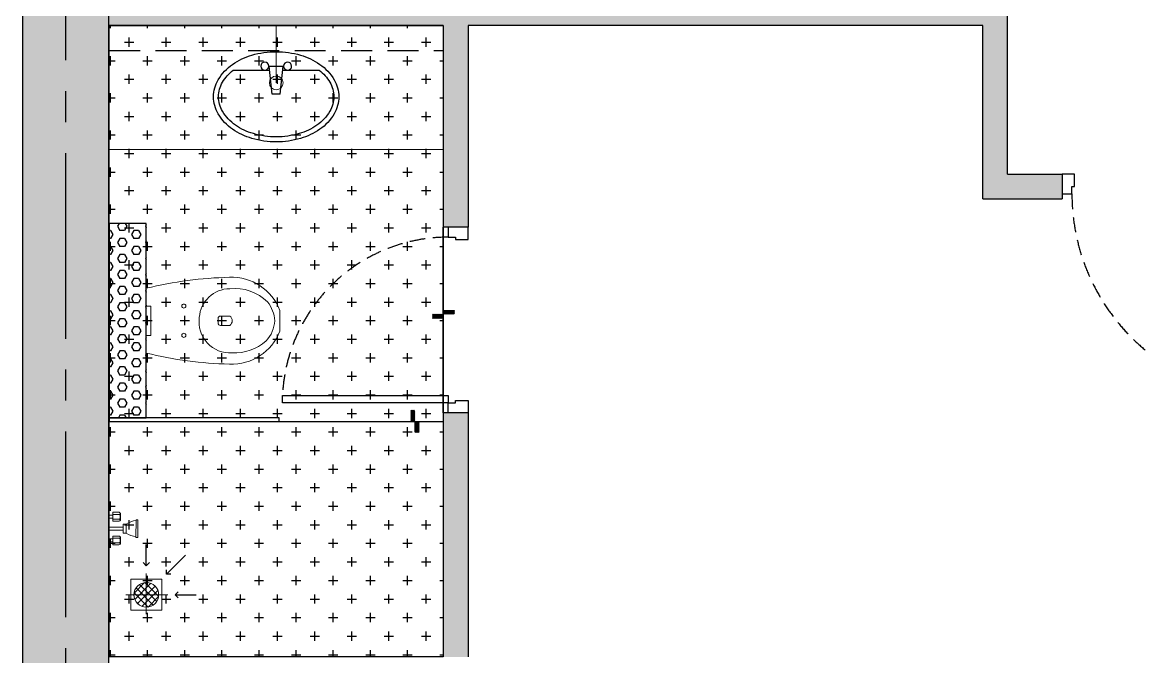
# Model space of a CAD drawing. Header units: millimetres. Extents: x 1066295 to 1300022, y -5734212 to -5454663.
# Drawn here: x 1183087 to 1187601, y -5719796 to -5717233 of the extents above; entities that cross this region are included whole.
import ezdxf

# ---------------------------------------------------------------- set-up
doc = ezdxf.new("R2010")
doc.units = ezdxf.units.MM
doc.header["$LTSCALE"] = 1000
doc.header["$MEASUREMENT"] = 0
for name, pattern in [('AUDIT_D_120904163729-0', [0]), ('T9_KEY PLAN(TYPICAL FLOOR)$0$3BHK-A$0$( Hidden )', [0.375, 0.25, -0.125]), ('T9_KEY PLAN(TYPICAL FLOOR)$0$3BHK-A$0$AUDIT_D_120904163729-0', [0]), ('T9_KEY PLAN(TYPICAL FLOOR)$0$3BHK-A$0$HIDDEN', [0.375, 0.25, -0.125]), ('T9_KEY PLAN(TYPICAL FLOOR)$0$T8_REFUGE COLUMNS$0$CENTER2', [1.125, 0.75, -0.125, 0.125, -0.125])]:
    doc.linetypes.add(name, pattern=pattern)
doc.layers.get('0').update_dxf_attribs({"linetype": 'AUDIT_D_120904163729-0'})
for name, color, linetype in [('T9_KEY PLAN(TYPICAL FLOOR)$0$3BHK-A$0$$1$LEDGE WALL', 5, 'Continuous'), ('T9_KEY PLAN(TYPICAL FLOOR)$0$3BHK-A$0$A-DOOR-FULL', 2, 'Continuous'), ('T9_KEY PLAN(TYPICAL FLOOR)$0$3BHK-A$0$A-HATCH -160', 251, 'T9_KEY PLAN(TYPICAL FLOOR)$0$3BHK-A$0$AUDIT_D_120904163729-0'), ('T9_KEY PLAN(TYPICAL FLOOR)$0$3BHK-A$0$A-SANITARY', 2, 'Continuous'), ('T9_KEY PLAN(TYPICAL FLOOR)$0$3BHK-A$0$a-tile drop', 3, 'Continuous'), ('T9_KEY PLAN(TYPICAL FLOOR)$0$3BHK-A$0$A-TOI SUNK 50MM', 8, 'Continuous'), ('T9_KEY PLAN(TYPICAL FLOOR)$0$3BHK-A$0$APT PLANS-typ$0$TILEDROP', 3, 'Continuous'), ('T9_KEY PLAN(TYPICAL FLOOR)$0$3BHK-A$0$ELEV.', 5, 'Continuous'), ('T9_KEY PLAN(TYPICAL FLOOR)$0$3BHK-A$0$LEDGE WALL', 5, 'Continuous'), ('T9_KEY PLAN(TYPICAL FLOOR)$0$T8_REFUGE COLUMNS$0$A-CENTERLINE', 193, 'T9_KEY PLAN(TYPICAL FLOOR)$0$T8_REFUGE COLUMNS$0$CENTER2'), ('T9_KEY PLAN(TYPICAL FLOOR)$0$T8_REFUGE COLUMNS$0$A-RCC COLS', 3, 'Continuous'), ('T9_KEY PLAN(TYPICAL FLOOR)$0$T8_TYPICAL COLUMNS$0$A-RCC COLS', 3, 'Continuous')]:
    doc.layers.add(name, color=color, linetype=linetype)
for name, color, linetype, lineweight in [('T9_KEY PLAN(TYPICAL FLOOR)$0$3BHK-A$0$a-TOI-fixtures', 251, 'Continuous', 0), ('T9_KEY PLAN(TYPICAL FLOOR)$0$3BHK-A$0$A-WALL- 160', 6, 'Continuous', 30), ('T9_KEY PLAN(TYPICAL FLOOR)$0$T8(T9 IS SIMILAR)$0$D&W', 8, 'Continuous', 25)]:
    doc.layers.add(name, color=color, linetype=linetype, lineweight=lineweight)
doc.layers.add('T9_KEY PLAN(TYPICAL FLOOR)$0$T8_REFUGE COLUMNS$0$COL-HATCH', color=7, linetype='Continuous', lineweight=25, true_color=0xa3a3a3)
doc.styles.add('T9_KEY PLAN(TYPICAL FLOOR)$0$3BHK-A$0$Romans 1', font='romans.shx', dxfattribs={"height": 100})
doc.dimstyles.new('T9_KEY PLAN(TYPICAL FLOOR)$0$3BHK-A$0$ALPINE S', dxfattribs={"dimscale": 0, "dimtxt": 100, "dimasz": 75, "dimexe": 0, "dimexo": 0, "dimgap": 75, "dimtad": 1, "dimdec": 0, "dimzin": 0, "dimdsep": 46, "dimtxsty": 'T9_KEY PLAN(TYPICAL FLOOR)$0$3BHK-A$0$Romans 1', "dimblk": 'T9_KEY PLAN(TYPICAL FLOOR)$0$3BHK-A$0$_ArchTick', "dimcen": 0.09, "dimclrd": 256, "dimclre": 256, "dimclrt": 7, "dimadec": 0, "dimazin": 0, "dimtfac": 1, "dimtdec": 0, "dimtofl": 0, "dimtmove": 1, "dimatfit": 0, "dimldrblk": 'T9_KEY PLAN(TYPICAL FLOOR)$0$3BHK-A$0$_Open90', "dimfxl": 1, "dimtolj": 1, "dimtzin": 0, "dimarcsym": 0})

# ---------------------------------------------------------------- blocks, each defined once
blk = doc.blocks.new('T9_KEY PLAN(TYPICAL FLOOR)$0$T8_REFUGE COLUMNS')
at = {"layer": 'T9_KEY PLAN(TYPICAL FLOOR)$0$T8_REFUGE COLUMNS$0$COL-HATCH', "linetype": 'ByBlock'}
h = blk.add_hatch(color=256, dxfattribs=at)
h.dxf.hatch_style = 1
h.paths.add_polyline_path([(1215902.1, -5706299.9), (1216152.1, -5706299.9), (1216152.1, -5708099.9), (1215902.1, -5708099.9)])
h.paths.add_polyline_path([(1215902.1, -5708099.9), (1213292.1, -5708099.9), (1213292.1, -5707849.9), (1215902.1, -5707849.9)])
h.paths.add_polyline_path([(1196642.1, -5706299.9), (1196392.1, -5706299.9), (1196392.1, -5708099.9), (1196642.1, -5708099.9)])
h.paths.add_polyline_path([(1215902.1, -5723474.9), (1216152.1, -5723474.9), (1216152.1, -5721674.9), (1215902.1, -5721674.9)])
h.paths.add_polyline_path([(1215902.1, -5721924.9), (1213292.1, -5721924.9), (1213292.1, -5721674.9), (1215902.1, -5721674.9)])
h.paths.add_polyline_path([(1196642.1, -5723474.9), (1196392.1, -5723474.9), (1196392.1, -5721674.9), (1196642.1, -5721674.9)])
h.paths.add_polyline_path([(1198957.1, -5709939.9), (1199207.1, -5709939.9), (1199207.1, -5714149.9), (1198957.1, -5714149.9)])
h.paths.add_polyline_path([(1197682.1, -5711799.9), (1197432.1, -5711799.9), (1197432.1, -5709939.9), (1197682.1, -5709939.9)])
h.paths.add_polyline_path([(1184832.1, -5718799.9), (1185182.1, -5718799.9), (1185182.1, -5709299.9), (1184832.1, -5709299.9)])
h.paths.add_polyline_path([(1194132.1, -5714149.9), (1193882.1, -5714149.9), (1193882.1, -5709939.9), (1194132.1, -5709939.9)])
h.paths.add_polyline_path([(1189932.1, -5714149.9), (1190232.1, -5714149.9), (1190232.1, -5709914.9), (1189932.1, -5709914.9)])
h.paths.add_polyline_path([(1189932.1, -5719684.9), (1190232.1, -5719684.9), (1190232.1, -5715449.9), (1189932.1, -5715449.9)])
h.paths.add_polyline_path([(1194182.1, -5719609.9), (1193882.1, -5719609.9), (1193882.1, -5717174.9), (1194182.1, -5717174.9)])
h.paths.add_polyline_path([(1215612.1, -5719609.9), (1215862.1, -5719609.9), (1215862.1, -5715374.9), (1215612.1, -5715374.9)])
h.paths.add_polyline_path([(1210702.1, -5711724.9), (1207452.1, -5711724.9), (1207452.1, -5711474.9), (1210702.1, -5711474.9)])
h.paths.add_polyline_path([(1210702.1, -5713624.9), (1207452.1, -5713624.9), (1207452.1, -5713874.9), (1210702.1, -5713874.9)])
h.paths.add_polyline_path([(1210952.1, -5711474.9), (1210702.1, -5711474.9), (1210702.1, -5713874.9), (1210952.1, -5713874.9)])
h.paths.add_polyline_path([(1202442.1, -5712799.9), (1202692.1, -5712799.9), (1202692.1, -5710799.9), (1202442.1, -5710799.9)], flags=17)
h.paths.add_polyline_path([(1196682.1, -5715374.9), (1196932.1, -5715374.9), (1196932.1, -5719609.9), (1196682.1, -5719609.9)])
h.paths.add_polyline_path([(1210052.1, -5727009.9), (1209752.1, -5727009.9), (1209752.1, -5724474.9), (1210052.1, -5724474.9)])
h.paths.add_polyline_path([(1202492.1, -5727009.9), (1202792.1, -5727009.9), (1202792.1, -5724474.9), (1202492.1, -5724474.9)])
h.paths.add_polyline_path([(1199382.1, -5726829.9), (1199132.1, -5726829.9), (1199132.1, -5724474.9), (1199382.1, -5724474.9)])
h.paths.add_polyline_path([(1195392.1, -5726519.9), (1195742.1, -5726519.9), (1195742.1, -5724724.9), (1195392.1, -5724724.9)])
h.paths.add_polyline_path([(1195742.1, -5724124.9), (1195392.1, -5724124.9), (1195392.1, -5723274.9), (1195742.1, -5723274.9)])
h.paths.add_polyline_path([(1217152.1, -5726519.9), (1216802.1, -5726519.9), (1216802.1, -5724724.9), (1217152.1, -5724724.9)])
h.paths.add_polyline_path([(1216802.1, -5724124.9), (1217152.1, -5724124.9), (1217152.1, -5723274.9), (1216802.1, -5723274.9)])
h.paths.add_polyline_path([(1213162.1, -5726829.9), (1213412.1, -5726829.9), (1213412.1, -5724474.9), (1213162.1, -5724474.9)])
h.paths.add_polyline_path([(1209602.1, -5723474.9), (1209852.1, -5723474.9), (1209852.1, -5721674.9), (1209602.1, -5721674.9)])
h.paths.add_polyline_path([(1212262.1, -5721674.9), (1210752.1, -5721674.9), (1210752.1, -5721924.9), (1212262.1, -5721924.9)])
h.paths.add_polyline_path([(1212742.1, -5719224.9), (1207452.1, -5719224.9), (1207452.1, -5718974.9), (1212742.1, -5718974.9)])
h.paths.add_polyline_path([(1214067.1, -5718349.9), (1213817.1, -5718349.9), (1213817.1, -5716424.9), (1214067.1, -5716424.9)])
h.paths.add_polyline_path([(1213587.1, -5709939.9), (1213337.1, -5709939.9), (1213337.1, -5714149.9), (1213587.1, -5714149.9)])
h.paths.add_polyline_path([(1214862.1, -5711799.9), (1215112.1, -5711799.9), (1215112.1, -5709939.9), (1214862.1, -5709939.9)])
h.paths.add_polyline_path([(1227712.1, -5718799.9), (1227362.1, -5718799.9), (1227362.1, -5709299.9), (1227712.1, -5709299.9)])
h.paths.add_polyline_path([(1218412.1, -5714149.9), (1218662.1, -5714149.9), (1218662.1, -5709939.9), (1218412.1, -5709939.9)])
h.paths.add_polyline_path([(1222612.1, -5714149.9), (1222312.1, -5714149.9), (1222312.1, -5709914.9), (1222612.1, -5709914.9)])
h.paths.add_polyline_path([(1222612.1, -5719684.9), (1222312.1, -5719684.9), (1222312.1, -5715449.9), (1222612.1, -5715449.9)])
h.paths.add_polyline_path([(1218362.1, -5719609.9), (1218662.1, -5719609.9), (1218662.1, -5717174.9), (1218362.1, -5717174.9)])
h.paths.add_polyline_path([(1202742.1, -5716974.9), (1202992.1, -5716974.9), (1202992.1, -5718974.9), (1202742.1, -5718974.9)])
h.paths.add_polyline_path([(1204842.1, -5716974.9), (1205092.1, -5716974.9), (1205092.1, -5718974.9), (1204842.1, -5718974.9)])
h.paths.add_polyline_path([(1217152.1, -5701889.9), (1216802.1, -5701889.9), (1216802.1, -5705049.9), (1217152.1, -5705049.9)])
h.paths.add_polyline_path([(1216802.1, -5705649.9), (1217152.1, -5705649.9), (1217152.1, -5706499.9), (1216802.1, -5706499.9)])
h.paths.add_polyline_path([(1213162.1, -5701089.9), (1213412.1, -5701089.9), (1213412.1, -5705299.9), (1213162.1, -5705299.9)])
h.paths.add_polyline_path([(1210052.1, -5701089.9), (1209752.1, -5701089.9), (1209752.1, -5705299.9), (1210052.1, -5705299.9)])
h.paths.add_polyline_path([(1209602.1, -5706299.9), (1209852.1, -5706299.9), (1209852.1, -5708099.9), (1209602.1, -5708099.9)])
h.paths.add_polyline_path([(1212262.1, -5708099.9), (1210752.1, -5708099.9), (1210752.1, -5707849.9), (1212262.1, -5707849.9)])
h.paths.add_polyline_path([(1195392.1, -5701889.9), (1195742.1, -5701889.9), (1195742.1, -5705049.9), (1195392.1, -5705049.9)])
h.paths.add_polyline_path([(1195742.1, -5705649.9), (1195392.1, -5705649.9), (1195392.1, -5706499.9), (1195742.1, -5706499.9)])
h.paths.add_polyline_path([(1199382.1, -5701089.9), (1199132.1, -5701089.9), (1199132.1, -5705299.9), (1199382.1, -5705299.9)])
h.paths.add_polyline_path([(1202492.1, -5701089.9), (1202792.1, -5701089.9), (1202792.1, -5705299.9), (1202492.1, -5705299.9)])
h.paths.add_polyline_path([(1202942.1, -5706299.9), (1202692.1, -5706299.9), (1202692.1, -5708099.9), (1202942.1, -5708099.9)])
h.paths.add_polyline_path([(1200282, -5708099.9), (1201792, -5708099.9), (1201792, -5707849.9), (1200282, -5707849.9)])
h.paths.add_polyline_path([(1207452.1, -5710799.9), (1211787.1, -5710799.9), (1211787.1, -5710549.9), (1207452.1, -5710549.9)])
h.paths.add_polyline_path([(1200042.1, -5713849.9), (1200042.1, -5710549.9), (1205092.1, -5710549.9), (1205092.1, -5712999.9), (1204842.1, -5712999.9), (1204842, -5710799.9), (1200292.1, -5710799.9), (1200292.1, -5713849.9)])
h.paths.add_polyline_path([(1198907.1, -5719224.9), (1205092.1, -5719224.9), (1205092.1, -5718974.9), (1198907.1, -5718974.9)])
h.paths.add_polyline_path([(1202942.1, -5723474.9), (1202692.1, -5723474.9), (1202692.1, -5721674.9), (1202942.1, -5721674.9)])
h.paths.add_polyline_path([(1200282.1, -5721674.9), (1201792.1, -5721674.9), (1201792.1, -5721924.9), (1200282.1, -5721924.9)])
h.paths.add_polyline_path([(1196932.1, -5715624.9), (1203832.1, -5715624.9), (1203832.1, -5715374.9), (1196932.1, -5715374.9)])
h.paths.add_polyline_path([(1215612.1, -5715624.9), (1207452.1, -5715624.9), (1207452.1, -5715374.9), (1215612.1, -5715374.9)])
h.paths.add_polyline_path([(1196642.1, -5721924.9), (1199252.1, -5721924.9), (1199252.1, -5721674.9), (1196642.1, -5721674.9)])
h.paths.add_polyline_path([(1196642.1, -5708099.9), (1199252.1, -5708099.9), (1199252.1, -5707849.9), (1196642.1, -5707849.9)])
h.paths.add_polyline_path([(1198007.1, -5718974.9), (1196932.1, -5718974.9), (1196932.1, -5719224.9), (1198007.1, -5719224.9)])
at = {"layer": 'T9_KEY PLAN(TYPICAL FLOOR)$0$T8_REFUGE COLUMNS$0$A-CENTERLINE'}
blk.add_line((1185007.1, -5719488.7), (1185007.1, -5698299.6), dxfattribs=at)
at = {"layer": 'T9_KEY PLAN(TYPICAL FLOOR)$0$T8_REFUGE COLUMNS$0$A-RCC COLS', "linetype": 'ByBlock'}
blk.add_lwpolyline([(1184832.1, -5718799.9), (1185182.1, -5718799.9), (1185182.1, -5709299.9), (1184832.1, -5709299.9)], close=True, dxfattribs=at)
blk = doc.blocks.new('T9_KEY PLAN(TYPICAL FLOOR)$0$T8_TYPICAL COLUMNS')
at = {"layer": 'T9_KEY PLAN(TYPICAL FLOOR)$0$T8_TYPICAL COLUMNS$0$A-RCC COLS', "linetype": 'ByBlock'}
blk.add_blockref('T9_KEY PLAN(TYPICAL FLOOR)$0$T8_REFUGE COLUMNS', (0, 0), dxfattribs=at)
blk = doc.blocks.new('T9_KEY PLAN(TYPICAL FLOOR)$0$3BHK-A$0$WB1')
at = {"layer": 'T9_KEY PLAN(TYPICAL FLOOR)$0$3BHK-A$0$A-SANITARY', "color": 0, "ltscale": 1000}
for p, q in [((190074.4, -1779394.5), (190063, -1779507.9)), ((190106.8, -1779394.5), (190119.9, -1779507.9)), ((189917.5, -1779491.7), (190064.6, -1779491.7)), ((190061.5, -1779507.9), (190121.4, -1779507.9)), ((190118, -1779491.7), (190265.4, -1779491.7))]:
    blk.add_line(p, q, dxfattribs=at)
at = {"layer": 'T9_KEY PLAN(TYPICAL FLOOR)$0$3BHK-A$0$A-SANITARY', "color": 0}
blk.add_line((190106.8, -1779394.5), (190074.4, -1779394.5), dxfattribs=at)
for centre, major_axis, start_param, end_param in [((190091.4, -1779555.7), (-92.6, 341.5), 6.018375, 6.298924), ((190091.4, -1779555.7), (-92.6, 341.5), 5.737826, 6.018375), ((190030, -1779417.8), (-52.6, 193.9), 0.342992, 0.768932), ((190067.1, -1779471.3), (-69.6, 256.7), 0.015739, 0.342992), ((190067.1, -1779471.3), (-64.3, 237.2), 0.015739, 0.342992), ((190091.4, -1779555.7), (-87.3, 322), 6.018375, 6.298924), ((190091.4, -1779555.7), (-87.3, 322), 5.737826, 6.018375), ((190115.8, -1779471.3), (-64.3, 237.2), 5.410573, 5.737826), ((190115.8, -1779471.3), (-69.6, 256.7), 5.410573, 5.737826), ((190152.9, -1779417.8), (-52.6, 193.9), 4.984633, 5.410573), ((190030, -1779417.8), (-47.3, 174.4), 0.342992, 0.768932), ((190152.9, -1779417.8), (-47.3, 174.4), 4.984633, 5.410573), ((189973.2, -1779384.1), (-35.3, 130.2), 0.768932, 1.305986), ((189973.2, -1779384.1), (-30, 110.7), 0.768932, 1.305986), ((190209.6, -1779384.1), (-30, 110.7), 4.447579, 4.984633), ((190209.6, -1779384.1), (-35.3, 130.2), 4.447579, 4.984633), ((189973.2, -1779384.1), (-35.3, 130.2), 1.305986, 1.84304), ((189973.2, -1779384.1), (-30, 110.7), 1.305986, 1.84304), ((190209.6, -1779384.1), (-30, 110.7), 3.910525, 4.447579), ((190209.6, -1779384.1), (-35.3, 130.2), 3.910525, 4.447579), ((190030, -1779350.3), (-52.6, 193.9), 1.84304, 2.268981), ((190030, -1779350.3), (-47.3, 174.4), 1.84304, 2.20494), ((190152.9, -1779350.3), (-47.3, 174.4), 3.548625, 3.910525), ((190152.9, -1779350.3), (-52.6, 193.9), 3.484585, 3.910525), ((190067.1, -1779296.9), (-69.6, 256.7), 2.268981, 2.596234), ((190045.3, -1779507.9), (-4.2, 15.6), 6.018375, 12.30156), ((190137.6, -1779507.9), (-4.2, 15.6), 6.018375, 12.30156), ((190115.8, -1779296.9), (-69.6, 256.7), 3.157331, 3.484585), ((190091.4, -1779212.5), (-92.6, 341.5), 2.596234, 2.876783), ((190091.4, -1779212.5), (-92.6, 341.5), 2.876783, 3.157331)]:
    blk.add_ellipse(centre, major_axis=major_axis, ratio=1, start_param=start_param, end_param=end_param, dxfattribs=at)
blk = doc.blocks.new('*U2399')
for points in [[(-710, 0), (-670, 0), (-670, 30), (-660, 30), (-660, 80), (-710, 80)], [(40, 0), (0, 0), (0, 30), (-10, 30), (-10, 80), (40, 80)], [(0, 0), (0, -670), (-30, -670), (-30, 0)]]:
    blk.add_lwpolyline(points, close=True)
at = {"color": 0, "linetype": 'ByBlock', "ltscale": 0.25}
blk.add_arc((1, 0.4), 671, 180.0347, 267.627, dxfattribs=at)
blk = doc.blocks.new('*U2400')
for points in [[(0, 0), (0, 820), (30, 820), (30, 0)], [(-40, 0), (0, 0), (0, -30), (10, -30), (10, -80), (-40, -80)], [(860, 0), (820, 0), (820, -30), (810, -30), (810, -80), (860, -80)]]:
    blk.add_lwpolyline(points, close=True)
at = {"color": 0, "linetype": 'ByBlock', "ltscale": 0.25}
blk.add_arc((-1.2, -0.5), 821.2, 0.0347, 87.627, dxfattribs=at)
blk = doc.blocks.new('T9_KEY PLAN(TYPICAL FLOOR)$0$3BHK-A$0$EWC 1-flat-3')
at = {"layer": 'T9_KEY PLAN(TYPICAL FLOOR)$0$3BHK-A$0$a-TOI-fixtures', "ltscale": 1.5}
blk.add_line((130.9, 0), (-130.9, 0), dxfattribs=at)
for points in [[(-130.9, 0, -0.055103), (-175.3, 336.2, -0.321827), (-41.6, 540), (41.6, 540, -0.321827), (175.3, 336.2, -0.055103), (130.9, 0, -27.681239)], [(-13.2, 214.3, -0.391448), (-129.3, 337.7, -0.224585), (-76.1, 489.9, -0.160675), (0, 518.7, -0.183016), (81.6, 484.1, -0.201424), (130, 346.4, -0.474507), (-13.2, 214.3, -2.927417)], [(-9.5, 290.2), (9.5, 290.2, 0.414214), (18.9, 299.7), (18.9, 337.6, 0.5), (-18.9, 337.6), (-18.9, 299.7, 0.414214), (-9.5, 290.2, 0.530498)]]:
    blk.add_lwpolyline(points, format="xyb", dxfattribs=at)
at = {"layer": 'T9_KEY PLAN(TYPICAL FLOOR)$0$3BHK-A$0$a-TOI-fixtures'}
blk.add_lwpolyline([(-59.2, 0), (-59.2, 18.9), (59.2, 18.9), (59.2, 0)], close=True, dxfattribs=at)
at = {"layer": 'T9_KEY PLAN(TYPICAL FLOOR)$0$3BHK-A$0$a-TOI-fixtures', "ltscale": 1.5}
for centre in [(-59.2, 151.6), (59.2, 151.6)]:
    blk.add_circle(centre, 8.31, dxfattribs=at)
blk = doc.blocks.new('T9_KEY PLAN(TYPICAL FLOOR)$0$3BHK-A$0$_ArchTick')
at = {"color": 0, "linetype": 'ByBlock', "const_width": 0.15}
blk.add_lwpolyline([(-0.5, -0.5), (0.5, 0.5)], dxfattribs=at)
blk = doc.blocks.new('T9_KEY PLAN(TYPICAL FLOOR)$0$3BHK-A$0$_Open90')
at = {"color": 0, "linetype": 'ByBlock', "lineweight": -2}
for p, q in [((0, 0), (-1, 0)), ((-0.5, 0.5), (0, 0)), ((0, 0), (-0.5, -0.5))]:
    blk.add_line(p, q, dxfattribs=at)
blk = doc.blocks.new('T9_KEY PLAN(TYPICAL FLOOR)$0$3BHK-A$0$SH-flat-2')
at = {"layer": 'T9_KEY PLAN(TYPICAL FLOOR)$0$3BHK-A$0$a-TOI-fixtures'}
for p, q in [((0.1, 54), (14.6, 54)), ((14.6, 30), (14.7, 66)), ((39.8, 57.2), (14.6, 57.2)), ((39.9, 65.9), (14.7, 66)), ((44.6, 43), (44.6, 52.2)), ((45.9, 36.2), (45.9, 59)), ((0, -6), (0, 6)), ((0, 6), (56.3, 5.9)), ((0.1, 42), (14.6, 42)), ((39.7, 38.7), (14.5, 38.7)), ((39.8, 29.9), (14.6, 30)), ((43.4, 31.6), (44.7, 33.1)), ((56.2, -18.1), (56.3, 17.9)), ((56.3, 17.9), (68.3, 17.9)), ((68.2, -18.1), (68.3, 17.9)), ((108.4, -32.8), (108.5, 32.4)), ((108.5, 35.8), (116.3, 35.8)), ((108.5, 32.4), (108.5, 35.8)), ((116.2, -36.2), (116.3, 35.8)), ((-0.1, -42), (14.4, -42)), ((0, -6), (56.3, -6.1)), ((14.5, -30), (14.4, -66)), ((39.6, -38.8), (14.4, -38.8)), ((39.7, -30.1), (14.5, -30)), ((43.3, -31.7), (44.6, -33.3)), ((44.4, -43.2), (44.4, -52.4)), ((45.7, -36.4), (45.7, -59.2)), ((56.2, -18.1), (68.2, -18.1)), ((108.4, -32.8), (108.4, -36.2)), ((108.4, -36.2), (116.2, -36.2)), ((-0.1, -54), (14.4, -54)), ((39.5, -57.3), (14.3, -57.3)), ((39.6, -66.1), (14.4, -66))]:
    blk.add_line(p, q, dxfattribs=at)
for centre, radius, start, end in [((39.8, 62), 4.8, 269.8776, 359.8776), ((39.8, 52.2), 4.8, 359.8776, 89.8776), ((39.9, 61.1), 4.8, 359.8776, 89.8776), ((41.1, 59), 4.8, 359.8776, 46.4449), ((39.8, 43.5), 4.8, 269.8776, 359.8776), ((39.7, 33.9), 4.8, 359.8776, 89.8776), ((39.8, 34.7), 4.8, 269.8776, 359.8776), ((41.1, 36.2), 4.8, 319.2258, 359.8776), ((114.8, -47.9), 80.5, 94.4595, 125.2375), ((39.6, -34), 4.8, 269.8776, 359.8776), ((39.6, -43.6), 4.8, 359.8776, 89.8776), ((39.7, -34.9), 4.8, 359.8776, 89.8776), ((40.9, -36.4), 4.8, 359.8776, 40.5294), ((115, 47.4), 80.5, 234.5177, 265.2957), ((39.5, -52.4), 4.8, 269.8776, 359.8776), ((39.5, -62.1), 4.8, 359.8776, 89.8776), ((39.6, -61.3), 4.8, 269.8776, 359.8776), ((40.9, -59.2), 4.8, 313.3103, 359.8776)]:
    blk.add_arc(centre, radius, start, end, dxfattribs=at)
blk = doc.blocks.new('T9_KEY PLAN(TYPICAL FLOOR)$0$3BHK-A$0$TILE DROP -x')
at = {"layer": 'T9_KEY PLAN(TYPICAL FLOOR)$0$3BHK-A$0$APT PLANS-typ$0$TILEDROP'}
h = blk.add_hatch(dxfattribs=at)
h.set_pattern_fill('ACET-2D-ANSI31', color=8, scale=90, angle=90, style=0)
h.set_pattern_definition([(135, (-851695.914, 5365039.183), (-7.954951288, -7.954951288), [])])
h.paths.add_polyline_path([(-58324, -19206), (-58324, -19024), (-58262, -19024), (-58262, -19206)])
edge = h.paths.add_edge_path()
edge.add_line((-58324, -19381), (-58394, -19381))
edge.add_line((-58324, -19206), (-58324, -19381))
edge.add_line((-58393, -19206), (-58324, -19206))
edge.add_line((-58393, -19381), (-58393, -19206))
at = {"layer": 'T9_KEY PLAN(TYPICAL FLOOR)$0$3BHK-A$0$APT PLANS-typ$0$TILEDROP', "color": 1}
blk.add_line((-58154, -19206), (-58434, -19206), dxfattribs=at)
at = {"layer": 'T9_KEY PLAN(TYPICAL FLOOR)$0$3BHK-A$0$APT PLANS-typ$0$TILEDROP', "color": 20, "const_width": 10}
for points in [[(-58262, -19206), (-58262, -19024)], [(-58324, -19381), (-58324, -19206)], [(-58324, -19206), (-58262, -19206)]]:
    blk.add_lwpolyline(points, dxfattribs=at)
blk = doc.blocks.new('T9_KEY PLAN(TYPICAL FLOOR)$0$3BHK-A$0$A$C1DA736AB')
at = {"layer": 'T9_KEY PLAN(TYPICAL FLOOR)$0$3BHK-A$0$a-TOI-fixtures', "linetype": 'ByBlock'}
for points in [[(117, 0.4, 0), (202.3, 0.4, 0)], [(81.7, -82.8, 0), (158.2, -159.9, 0)], [(0.4, -117, 0), (0.4, -202.3, 0)]]:
    blk.add_leader(points, dimstyle='T9_KEY PLAN(TYPICAL FLOOR)$0$3BHK-A$0$ALPINE S', override={"dimscale": 1, "dimasz": 25, "dimtad": 0, "dimfxl": 5, "dimtfill": 1, "dimarcsym": 1}, dxfattribs=at)
blk = doc.blocks.new('T9_KEY PLAN(TYPICAL FLOOR)$0$3BHK-A$0$Type-A-First Floor Plan-bottom-up$0$FLOOR TRAP-flat-6')
at = {"layer": 'T9_KEY PLAN(TYPICAL FLOOR)$0$3BHK-A$0$a-TOI-fixtures'}
h = blk.add_hatch(dxfattribs=at)
h.set_pattern_fill('ACET-2D-_USER', color=256, scale=20, angle=45, style=0, double=1, pattern_type=0)
h.set_pattern_definition([(45, (-789896.981, 5385770.066), (-14.142135624, 14.142135624), []), (135, (-789896.981, 5385770.066), (-14.142135624, -14.142135624), [])])
edge = h.paths.add_edge_path()
edge.add_arc((150, 150), 50, 0, 360)
for q in [(150, 228.6), (67.6, 150), (237.4, 150), (150, 63.6)]:
    blk.add_line((150, 150), q, dxfattribs=at)
blk.add_lwpolyline([(87.5, 212.5), (212.5, 212.5), (212.5, 87.5), (87.5, 87.5)], close=True, dxfattribs=at)
blk.add_circle((150, 150), 50, dxfattribs=at)
at = {"layer": 'T9_KEY PLAN(TYPICAL FLOOR)$0$3BHK-A$0$A-WALL- 160', "linetype": 'ByBlock'}
blk.add_blockref('T9_KEY PLAN(TYPICAL FLOOR)$0$3BHK-A$0$A$C1DA736AB', (149.6, 149.6, 0), dxfattribs=at)
blk = doc.blocks.new('T9_KEY PLAN(TYPICAL FLOOR)')
at = {"layer": 'T9_KEY PLAN(TYPICAL FLOOR)$0$3BHK-A$0$A-HATCH -160', "linetype": 'ByBlock'}
h = blk.add_hatch(dxfattribs=at)
h.set_pattern_fill('ZIGZAG', color=8, scale=250)
h.set_pattern_definition([(0, (0, 0), (31.25, 31.25), [31.25, -31.25]), (90, (31.25, 0), (-31.25, 31.25), [31.25, -31.25])])
h.paths.add_polyline_path([(1185182.8, -5714749.5), (1186532.7, -5714749.5), (1186532.7, -5714149.5), (1186632.7, -5714149.5), (1186632.7, -5714749.5), (1188712.7, -5714749.5), (1188712.7, -5714049.5), (1189032.5, -5714049.5), (1189032.5, -5714149.5), (1188812.7, -5714149.5), (1188812.7, -5715449.5), (1189032.5, -5715449.5), (1189032.5, -5715549.5), (1188712.7, -5715549.5), (1188712.7, -5714849.5), (1186632.7, -5714849.5), (1186632.7, -5715664.5), (1186532.7, -5715664.5), (1186532.7, -5714849.5), (1185182.8, -5714849.5)])
h.paths.add_polyline_path([(1185182.8, -5713249.5), (1185782.7, -5713249.5), (1185782.7, -5713149.5), (1185182.8, -5713149.5)])
h.paths.add_polyline_path([(1186532.7, -5710699.5), (1186632.7, -5710699.5), (1186632.7, -5713249.5), (1186532.7, -5713249.5)])
h.paths.add_polyline_path([(1186532.7, -5717399.5), (1186632.7, -5717399.5), (1186632.7, -5716414.5), (1186532.7, -5716414.5)])
h.paths.add_polyline_path([(1194902.2, -5715375), (1194082.3, -5715375), (1194082.3, -5715475), (1194902.2, -5715475)])
h.paths.add_polyline_path([(1195802.2, -5715375), (1196682.2, -5715375), (1196682.2, -5715475), (1195802.2, -5715475)])
h.paths.add_polyline_path([(1194132.5, -5714149.9), (1196532.4, -5714149.9), (1196532.4, -5714049.9), (1194132.5, -5714049.9)])
h.paths.add_polyline_path([(1197432.4, -5711800.2), (1197532.4, -5711800.2), (1197532.4, -5714149.9), (1197432.4, -5714149.9)])
h.paths.add_polyline_path([(1198282.4, -5714149.9), (1198958.7, -5714149.9), (1198958.7, -5714049.9), (1198282.4, -5714049.9)])
h.paths.add_polyline_path([(1196772.2, -5720209.7), (1196082.2, -5720209.7), (1196082.3, -5720109.7), (1196082.2, -5720109.7), (1196182.2, -5720109.7), (1196772.2, -5720109.7)])
h.paths.add_polyline_path([(1193397.2, -5709939.9), (1193882.3, -5709939.6), (1193882.3, -5710040.1), (1193397.3, -5710040.1)])
h.paths.add_polyline_path([(1186632.7, -5708554.7), (1187192.3, -5708554.8), (1187192.3, -5708654.7), (1186632.7, -5708654.7)])
h.paths.add_polyline_path([(1194182.3, -5715724), (1194082.3, -5715724), (1194082.3, -5715474), (1194182.3, -5715474)])
at = {"layer": 'T9_KEY PLAN(TYPICAL FLOOR)$0$3BHK-A$0$A-TOI SUNK 50MM'}
h = blk.add_hatch(dxfattribs=at)
h.set_pattern_fill('CROSS', color=8, scale=300, style=0)
h.set_pattern_definition([(0, (-0.65, 1286.84), (75, 75), [37.5, -112.5]), (90, (18.1, 1268.09), (-75, 75), [37.5, -112.5])])
h.paths.add_polyline_path([(1186532.7, -5713148.5), (1185182.4, -5713148.5), (1185182.4, -5710698.5), (1186532.7, -5710698.5)])
h.paths.add_polyline_path([(1185182.4, -5714848.6), (1186532.7, -5714848.6), (1186532.7, -5717398.5), (1185182.4, -5717398.5)])
at = {"layer": 'T9_KEY PLAN(TYPICAL FLOOR)$0$3BHK-A$0$LEDGE WALL'}
h = blk.add_hatch(dxfattribs=at)
h.set_pattern_fill('HEX', color=8, scale=150, angle=180)
h.paths.add_polyline_path([(1185332.8, -5715648.5), (1185182.8, -5715648.5), (1185182.8, -5716433.5), (1185332.8, -5716433.5)])
at = {"layer": 'T9_KEY PLAN(TYPICAL FLOOR)$0$3BHK-A$0$$1$LEDGE WALL', "color": 8, "linetype": 'T9_KEY PLAN(TYPICAL FLOOR)$0$3BHK-A$0$( Hidden )', "ltscale": 0.5}
blk.add_line((1185182.4, -5714948.6, 0), (1186532.7, -5714948.7), dxfattribs=at)
at = {"layer": 'T9_KEY PLAN(TYPICAL FLOOR)$0$3BHK-A$0$A-TOI SUNK 50MM', "color": 8}
blk.add_line((1186532.7, -5716413.5, 0), (1186532.7, -5715663.5, 0), dxfattribs=at)
at = {"layer": 'T9_KEY PLAN(TYPICAL FLOOR)$0$3BHK-A$0$A-TOI SUNK 50MM', "color": 8, "elevation": 0}
blk.add_lwpolyline([(1185182.4, -5714848.6), (1186532.7, -5714848.6), (1186532.7, -5717398.5), (1185182.4, -5717398.5)], close=True, dxfattribs=at)
at = {"layer": 'T9_KEY PLAN(TYPICAL FLOOR)$0$3BHK-A$0$a-TOI-fixtures', "color": 8}
blk.add_line((1186182.9, -5714848.6, 0), (1185532.6, -5714848.6, 0), dxfattribs=at)
at = {"layer": 'T9_KEY PLAN(TYPICAL FLOOR)$0$3BHK-A$0$a-TOI-fixtures', "color": 8, "extrusion": (-2.53026e-07, -3.57019e-09, 1)}
blk.add_line((1185857.8, -5715080.2, 0), (1185857.8, -5714848.6, 0), dxfattribs=at)
at = {"layer": 'T9_KEY PLAN(TYPICAL FLOOR)$0$3BHK-A$0$a-TOI-fixtures', "color": 8, "ltscale": 500}
blk.add_line((1186532.7, -5715348.6), (1185182.8, -5715348.6), dxfattribs=at)
at = {"layer": 'T9_KEY PLAN(TYPICAL FLOOR)$0$3BHK-A$0$a-TOI-fixtures', "color": 8, "extrusion": (-2.53026e-07, -3.57019e-09, 1)}
blk.add_circle((1185857.8, -5715080.2, -0.3), 27.5, dxfattribs=at)
at = {"layer": 'T9_KEY PLAN(TYPICAL FLOOR)$0$3BHK-A$0$A-WALL- 160', "color": 8, "linetype": 'ByBlock'}
for p, q in [((1188812.7, -5715448.5, 0), (1188812.7, -5714148.5, 0)), ((1186532.7, -5714848.5, 0), (1185182.8, -5714848.5, 0)), ((1186532.7, -5714848.5, 0), (1186532.7, -5715663.5, 0)), ((1188712.7, -5714848.5, 0), (1186632.7, -5714848.5, 0)), ((1186632.7, -5714848.5, 0), (1186632.7, -5715663.5, 0)), ((1188712.7, -5715548.5, 0), (1188712.7, -5714848.5, 0)), ((1188812.7, -5715448.5, 0), (1189032.5, -5715448.5, 0)), ((1189032.5, -5715448.5, 0), (1189032.5, -5715548.5, 0)), ((1188712.7, -5715548.5, 0), (1189032.5, -5715548.5, 0)), ((1186632.7, -5715663.5, 0), (1186532.7, -5715663.5, 0)), ((1186632.7, -5716413.5, 0), (1186532.7, -5716413.5, 0)), ((1186532.7, -5716413.5, 0), (1186532.7, -5717398.5, 0)), ((1186632.7, -5716413.5, 0), (1186632.7, -5717398.5, 0))]:
    blk.add_line(p, q, dxfattribs=at)
at = {"layer": 'T9_KEY PLAN(TYPICAL FLOOR)$0$3BHK-A$0$ELEV.', "color": 8}
blk.add_line((1185870.3, -5716448.5, 0), (1186532.7, -5716448.5, 0), dxfattribs=at)
at = {"layer": 'T9_KEY PLAN(TYPICAL FLOOR)$0$3BHK-A$0$ELEV.', "color": 8, "elevation": 0}
blk.add_lwpolyline([(1185182.8, -5716448.5), (1185870.3, -5716448.5), (1185870.3, -5716433.5), (1185182.8, -5716433.5)], close=True, dxfattribs=at)
at = {"layer": 'T9_KEY PLAN(TYPICAL FLOOR)$0$3BHK-A$0$LEDGE WALL', "color": 8, "elevation": 0}
blk.add_lwpolyline([(1185332.8, -5715648.5), (1185182.8, -5715648.5), (1185182.8, -5716433.5), (1185332.8, -5716433.5)], close=True, dxfattribs=at)
at = {"layer": 'T9_KEY PLAN(TYPICAL FLOOR)$0$3BHK-A$0$A-DOOR-FULL', "color": 8, "linetype": 'T9_KEY PLAN(TYPICAL FLOOR)$0$3BHK-A$0$HIDDEN'}
for name, p, rotation in [('*U2400', (1189892.5, -5715528.5, 0), 180), ('*U2399', (1186552.7, -5716373.5, 0), 270)]:
    blk.add_blockref(name, p, dxfattribs=dict(at, rotation=rotation))
at = {"layer": 'T9_KEY PLAN(TYPICAL FLOOR)$0$3BHK-A$0$a-tile drop', "color": 8, "xscale": -0.25, "yscale": 0.25, "zscale": 0.25, "rotation": 270}
blk.add_blockref('T9_KEY PLAN(TYPICAL FLOOR)$0$3BHK-A$0$TILE DROP -x', (1191334.2, -5701434, 0), dxfattribs=at)
at = {"layer": 'T9_KEY PLAN(TYPICAL FLOOR)$0$3BHK-A$0$a-tile drop', "color": 8, "xscale": -0.25, "yscale": 0.25, "zscale": 0.25}
blk.add_blockref('T9_KEY PLAN(TYPICAL FLOOR)$0$3BHK-A$0$TILE DROP -x', (1171836.5, -5711647.1, 0), dxfattribs=at)
at = {"layer": 'T9_KEY PLAN(TYPICAL FLOOR)$0$3BHK-A$0$a-TOI-fixtures', "color": 8, "extrusion": (-2.28199e-17, -8.33598e-18, -1), "zscale": -1, "rotation": 179.9999999999999}
blk.add_blockref('T9_KEY PLAN(TYPICAL FLOOR)$0$3BHK-A$0$WB1', (-995766.3, -7494520.3, 0), dxfattribs=at)
at = {"layer": 'T9_KEY PLAN(TYPICAL FLOOR)$0$3BHK-A$0$a-TOI-fixtures', "color": 8, "extrusion": (0, 0, -1), "xscale": -1, "zscale": -1, "rotation": 90}
blk.add_blockref('T9_KEY PLAN(TYPICAL FLOOR)$0$3BHK-A$0$EWC 1-flat-3', (-1185332.8, -5716041, 0), dxfattribs=at)
at = {"layer": 'T9_KEY PLAN(TYPICAL FLOOR)$0$3BHK-A$0$a-TOI-fixtures', "color": 8}
blk.add_blockref('T9_KEY PLAN(TYPICAL FLOOR)$0$3BHK-A$0$SH-flat-2', (1185182.8, -5716881, 0), dxfattribs=at)
at = {"layer": 'T9_KEY PLAN(TYPICAL FLOOR)$0$3BHK-A$0$a-TOI-fixtures', "color": 8, "extrusion": (0, 0, -1), "zscale": -1, "rotation": 179.9999999999999}
blk.add_blockref('T9_KEY PLAN(TYPICAL FLOOR)$0$3BHK-A$0$Type-A-First Floor Plan-bottom-up$0$FLOOR TRAP-flat-6', (-1185182.8, -5716998.5, 0), dxfattribs=at)
at = {"layer": 'T9_KEY PLAN(TYPICAL FLOOR)$0$T8(T9 IS SIMILAR)$0$D&W', "color": 8, "linetype": 'ByBlock'}
blk.add_blockref('T9_KEY PLAN(TYPICAL FLOOR)$0$T8_TYPICAL COLUMNS', (0, 0), dxfattribs=at)
blk = doc.blocks.new('T9_PROFILE SECTIONS')
at = {"linetype": 'ByBlock'}
blk.add_blockref('T9_KEY PLAN(TYPICAL FLOOR)', (0.1954, 0.8356), dxfattribs=at)

msp = doc.modelspace()

# ---------------------------------------------------------------- block references
at = {"linetype": 'ByBlock'}
msp.add_blockref('T9_PROFILE SECTIONS', (-1745.2, -2398.4, 0.4), dxfattribs=at)

doc.saveas('drawing.dxf')
